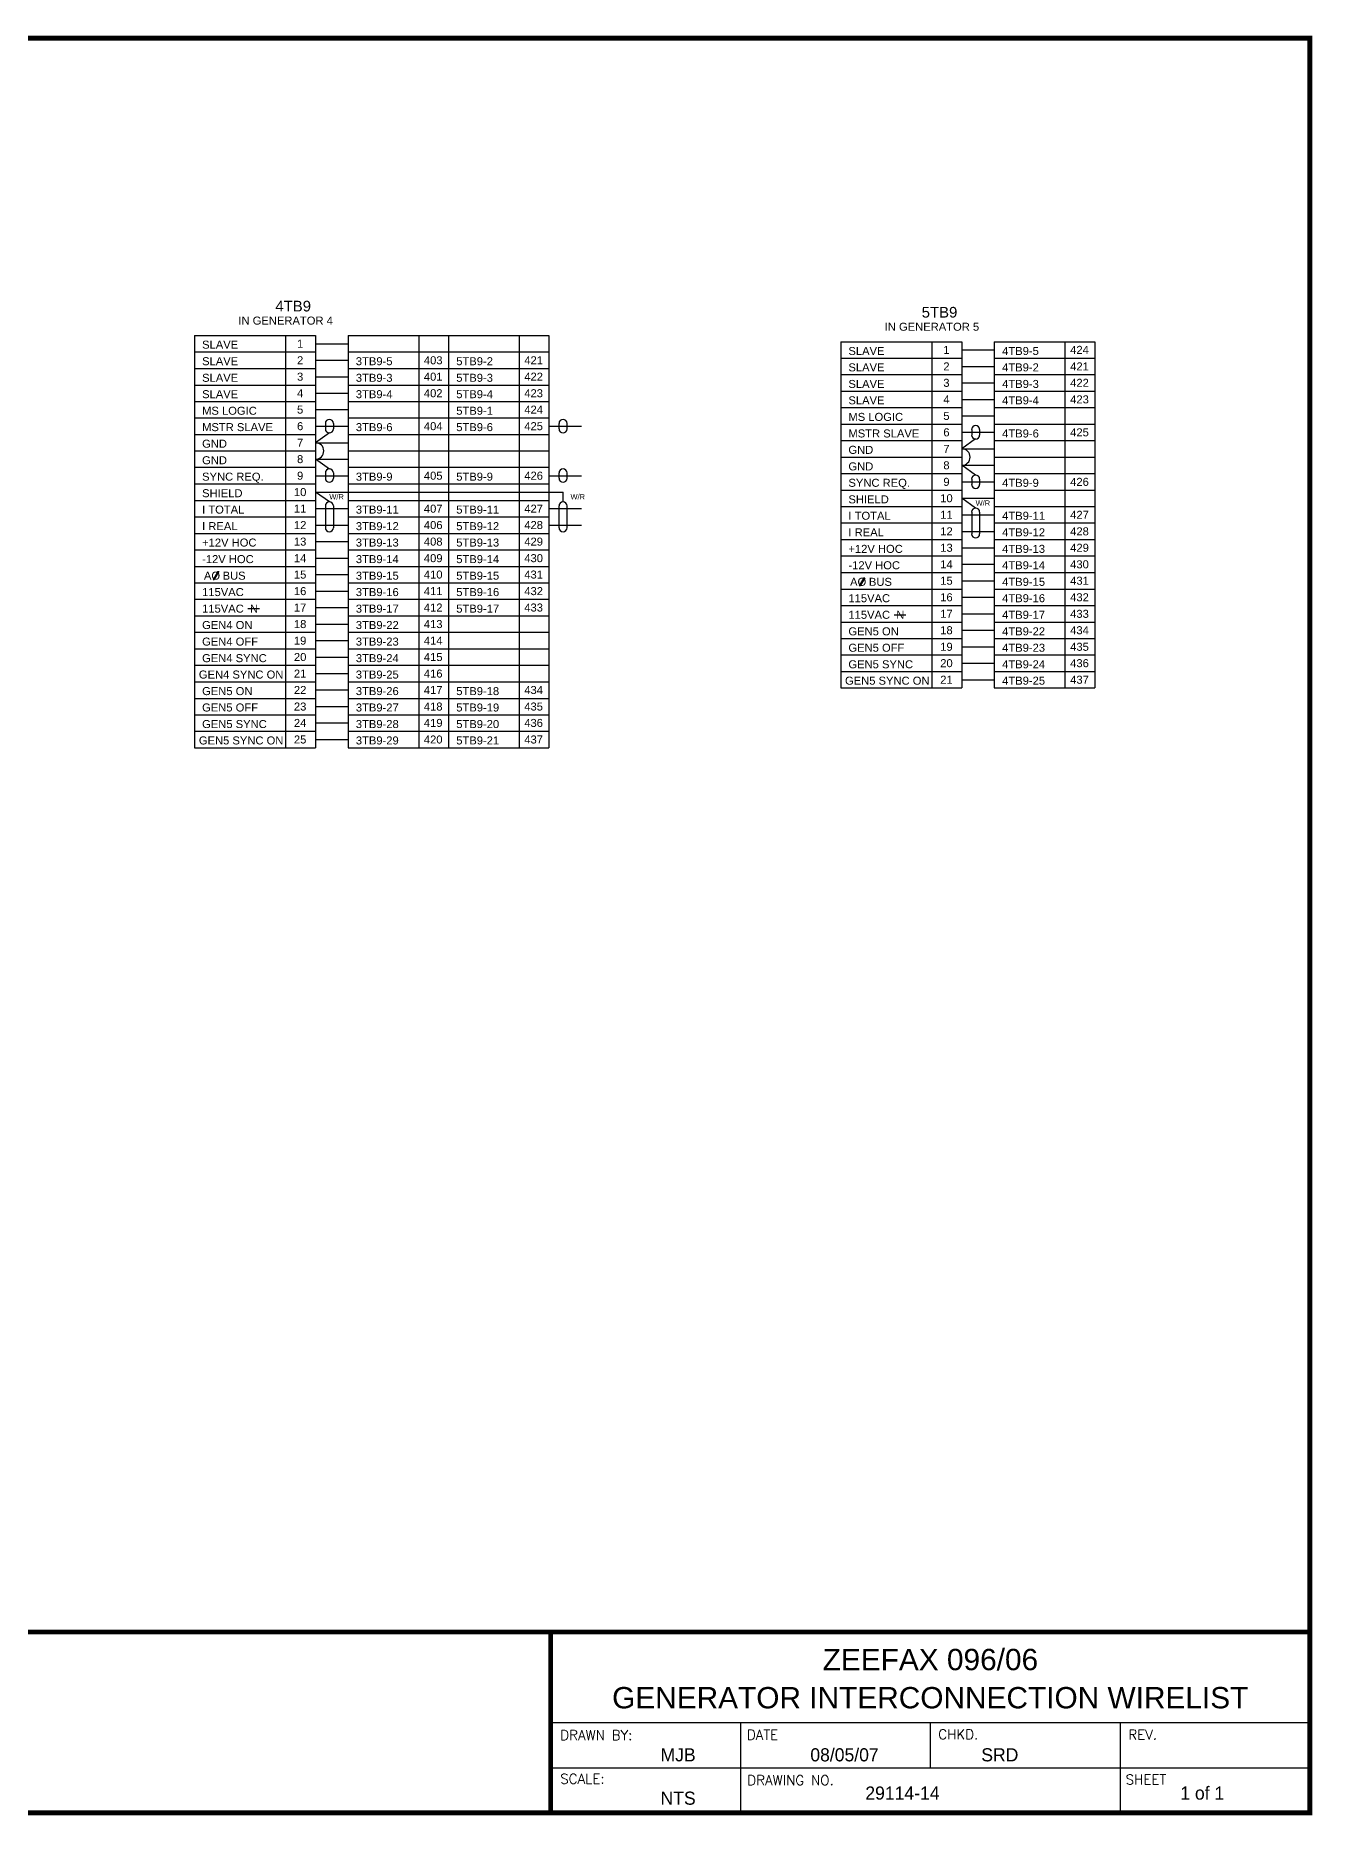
# Model space of a CAD drawing. Extents: x 1.7 to 18.3, y -1.6 to 8.8.
# Drawn here: x 10.85 to 18.33, y -1.62 to 8.8 of the extents above; entities that cross this region are included whole.
import ezdxf
from ezdxf.enums import TextEntityAlignment as Align

# ---------------------------------------------------------------- set-up
doc = ezdxf.new("R2010")
doc.units = 0
doc.header["$MEASUREMENT"] = 0
doc.layers.get('0').update_dxf_attribs({"linetype": 'CONTINUOUS'})
doc.layers.add('DRAWING', color=7, linetype='CONTINUOUS')
doc.styles.add('A1', font='A1.shx')
doc.styles.add('ROMAND', font='ROMAND.shx')
doc.styles.get("Standard").update_dxf_attribs({"font": 'ARIAL.TTF'})

# ---------------------------------------------------------------- blocks, each defined once
blk = doc.blocks.new('A_phase')
h = blk.add_hatch(color=256)
h.paths.add_polyline_path([(0.1, -0.033), (0.108, -0.033), (0.145, 0.031), (0.137, 0.031)], flags=16)
h.paths.add_polyline_path([(0.01, -0.05), (0.165, -0.05), (0.165, 0.047), (0.01, 0.047)], flags=9)
for p, q in [((0.137, 0.031), (0.1, -0.033)), ((0.145, 0.031), (0.108, -0.033)), ((0.137, 0.031), (0.145, 0.031)), ((0.108, -0.033), (0.1, -0.033))]:
    blk.add_line(p, q)
blk.add_text('AO', height=0.0625).set_placement((0.029, -0.032))

msp = doc.modelspace()

# ---------------------------------------------------------------- linework, layer by layer
at = {"color": 7}
for p, q in [((13.866, -1.078), (18.311, -1.078)), ((14.977, -1.078), (14.977, -1.608)), ((16.088, -1.078), (16.088, -1.343)), ((17.2, -1.078), (17.2, -1.608)), ((13.866, -1.343), (18.311, -1.343))]:
    msp.add_line(p, q, dxfattribs=at)
at = {"color": 7, "const_width": 0.0288}
msp.add_lwpolyline([(18.311, -1.608), (18.311, 8.787), (1.679, 8.787), (1.679, -1.608)], close=True, dxfattribs=at)
for points in [[(1.679, -0.548), (18.311, -0.548)], [(13.866, -1.608), (13.866, -0.548)]]:
    msp.add_lwpolyline(points, dxfattribs=at)
at = {"layer": 'DRAWING', "color": 7}
for p, q in [((11.78, 7.045), (11.78, 4.631)), ((11.78, 7.045), (12.489, 7.045)), ((12.314, 7.045), (12.314, 4.631)), ((12.489, 7.045), (12.489, 4.631)), ((12.489, 6.997), (12.68, 6.997)), ((12.68, 7.045), (12.68, 4.631)), ((12.68, 7.045), (13.856, 7.045)), ((13.093, 7.045), (13.093, 4.631)), ((13.268, 7.045), (13.268, 4.631)), ((13.681, 7.045), (13.681, 4.631)), ((13.856, 7.045), (13.856, 4.631)), ((15.564, 7.009), (15.564, 4.981)), ((15.564, 7.009), (16.273, 7.009)), ((16.098, 7.009), (16.098, 4.981)), ((16.273, 7.009), (16.273, 4.981)), ((16.463, 7.009), (16.463, 4.981)), ((16.463, 7.009), (17.052, 7.009)), ((16.877, 7.009), (16.877, 4.981)), ((17.052, 7.009), (17.052, 4.981)), ((11.78, 6.949), (12.489, 6.949)), ((12.489, 6.9), (12.68, 6.9)), ((12.68, 6.949), (13.856, 6.949)), ((15.564, 6.913), (16.273, 6.913)), ((16.273, 6.961), (16.463, 6.961)), ((16.463, 6.913), (17.052, 6.913)), ((11.78, 6.852), (12.489, 6.852)), ((12.489, 6.804), (12.68, 6.804)), ((12.68, 6.852), (13.856, 6.852)), ((15.564, 6.816), (16.273, 6.816)), ((16.273, 6.864), (16.463, 6.864)), ((16.463, 6.816), (17.052, 6.816)), ((11.78, 6.755), (12.489, 6.755)), ((12.489, 6.707), (12.68, 6.707)), ((12.68, 6.755), (13.856, 6.755)), ((15.564, 6.719), (16.273, 6.719)), ((16.273, 6.768), (16.463, 6.768)), ((16.463, 6.719), (17.052, 6.719)), ((11.78, 6.659), (12.489, 6.659)), ((12.489, 6.611), (12.68, 6.611)), ((12.68, 6.659), (13.856, 6.659)), ((15.564, 6.623), (16.273, 6.623)), ((16.273, 6.671), (16.463, 6.671)), ((16.273, 6.574), (16.463, 6.574)), ((16.463, 6.623), (17.052, 6.623)), ((11.78, 6.562), (12.489, 6.562)), ((11.78, 6.466), (12.489, 6.466)), ((12.489, 6.514), (12.68, 6.514)), ((12.57, 6.475), (12.489, 6.417)), ((12.547, 6.53), (12.547, 6.498)), ((12.594, 6.53), (12.594, 6.498)), ((12.68, 6.562), (13.856, 6.562)), ((12.68, 6.466), (13.856, 6.466)), ((13.856, 6.514), (14.047, 6.514)), ((13.914, 6.53), (13.914, 6.498)), ((13.961, 6.53), (13.961, 6.498)), ((15.564, 6.526), (16.273, 6.526)), ((16.273, 6.478), (16.463, 6.478)), ((16.331, 6.494), (16.331, 6.462)), ((16.377, 6.494), (16.377, 6.462)), ((16.463, 6.526), (17.052, 6.526)), ((11.78, 6.369), (12.489, 6.369)), ((12.489, 6.417), (12.68, 6.417)), ((12.68, 6.369), (13.856, 6.369)), ((15.564, 6.43), (16.273, 6.43)), ((16.354, 6.439), (16.273, 6.381)), ((16.273, 6.381), (16.463, 6.381)), ((16.463, 6.43), (17.052, 6.43)), ((11.78, 6.273), (12.489, 6.273)), ((12.489, 6.321), (12.68, 6.321)), ((12.57, 6.263), (12.489, 6.321)), ((12.68, 6.273), (13.856, 6.273)), ((15.564, 6.333), (16.273, 6.333)), ((16.273, 6.285), (16.463, 6.285)), ((16.354, 6.227), (16.273, 6.285)), ((16.463, 6.333), (17.052, 6.333)), ((11.78, 6.176), (12.489, 6.176)), ((12.489, 6.224), (12.68, 6.224)), ((12.547, 6.24), (12.547, 6.209)), ((12.594, 6.24), (12.594, 6.209)), ((12.68, 6.176), (13.856, 6.176)), ((13.856, 6.224), (14.047, 6.224)), ((13.914, 6.24), (13.914, 6.209)), ((13.961, 6.24), (13.961, 6.209)), ((15.564, 6.236), (16.273, 6.236)), ((16.273, 6.188), (16.463, 6.188)), ((16.331, 6.204), (16.331, 6.173)), ((16.377, 6.204), (16.377, 6.173)), ((16.463, 6.236), (17.052, 6.236)), ((11.78, 6.079), (12.489, 6.079)), ((12.57, 6.07), (12.489, 6.128)), ((12.489, 6.128), (13.938, 6.128)), ((12.547, 6.047), (12.547, 5.919)), ((12.594, 6.047), (12.594, 5.919)), ((12.68, 6.079), (13.856, 6.079)), ((13.914, 6.047), (13.914, 5.919)), ((13.938, 6.07), (13.938, 6.128)), ((13.961, 6.047), (13.961, 5.919)), ((15.564, 6.14), (16.273, 6.14)), ((16.354, 6.034), (16.273, 6.092)), ((16.273, 6.092), (16.463, 6.092)), ((16.463, 6.14), (17.052, 6.14)), ((11.78, 5.983), (12.489, 5.983)), ((12.489, 6.031), (12.68, 6.031)), ((12.68, 5.983), (13.856, 5.983)), ((13.856, 6.031), (14.047, 6.031)), ((15.564, 6.043), (16.273, 6.043)), ((15.564, 5.947), (16.273, 5.947)), ((16.273, 5.995), (16.463, 5.995)), ((16.331, 6.011), (16.331, 5.883)), ((16.377, 6.011), (16.377, 5.883)), ((16.463, 6.043), (17.052, 6.043)), ((16.463, 5.947), (17.052, 5.947)), ((11.78, 5.886), (12.489, 5.886)), ((12.489, 5.935), (12.68, 5.935)), ((12.489, 5.838), (12.68, 5.838)), ((12.68, 5.886), (13.856, 5.886)), ((13.856, 5.935), (14.047, 5.935)), ((15.564, 5.85), (16.273, 5.85)), ((16.273, 5.898), (16.463, 5.898)), ((16.463, 5.85), (17.052, 5.85)), ((11.78, 5.79), (12.489, 5.79)), ((12.489, 5.741), (12.68, 5.741)), ((12.68, 5.79), (13.856, 5.79)), ((15.564, 5.754), (16.273, 5.754)), ((16.273, 5.802), (16.463, 5.802)), ((16.463, 5.754), (17.052, 5.754)), ((11.78, 5.693), (12.489, 5.693)), ((12.489, 5.645), (12.68, 5.645)), ((12.68, 5.693), (13.856, 5.693)), ((15.564, 5.657), (16.273, 5.657)), ((16.273, 5.705), (16.463, 5.705)), ((16.463, 5.657), (17.052, 5.657)), ((11.78, 5.597), (12.489, 5.597)), ((12.489, 5.548), (12.68, 5.548)), ((12.68, 5.597), (13.856, 5.597)), ((15.564, 5.56), (16.273, 5.56)), ((16.273, 5.609), (16.463, 5.609)), ((16.463, 5.56), (17.052, 5.56)), ((11.78, 5.5), (12.489, 5.5)), ((12.093, 5.446), (12.161, 5.446)), ((12.489, 5.452), (12.68, 5.452)), ((12.68, 5.5), (13.856, 5.5)), ((15.564, 5.464), (16.273, 5.464)), ((16.273, 5.512), (16.463, 5.512)), ((16.463, 5.464), (17.052, 5.464)), ((11.78, 5.403), (12.489, 5.403)), ((12.489, 5.355), (12.68, 5.355)), ((12.68, 5.403), (13.856, 5.403)), ((15.564, 5.367), (16.273, 5.367)), ((15.877, 5.41), (15.945, 5.41)), ((16.273, 5.415), (16.463, 5.415)), ((16.273, 5.319), (16.463, 5.319)), ((16.463, 5.367), (17.052, 5.367)), ((11.78, 5.307), (12.489, 5.307)), ((12.489, 5.258), (12.68, 5.258)), ((12.68, 5.307), (13.856, 5.307)), ((15.564, 5.271), (16.273, 5.271)), ((16.273, 5.222), (16.463, 5.222)), ((16.463, 5.271), (17.052, 5.271)), ((11.78, 5.21), (12.489, 5.21)), ((11.78, 5.114), (12.489, 5.114)), ((12.489, 5.162), (12.68, 5.162)), ((12.68, 5.21), (13.856, 5.21)), ((12.68, 5.114), (13.856, 5.114)), ((15.564, 5.174), (16.273, 5.174)), ((16.273, 5.126), (16.463, 5.126)), ((16.463, 5.174), (17.052, 5.174)), ((11.78, 5.017), (12.489, 5.017)), ((12.489, 5.065), (12.68, 5.065)), ((12.68, 5.017), (13.856, 5.017)), ((15.564, 5.077), (16.273, 5.077)), ((16.273, 5.029), (16.463, 5.029)), ((16.463, 5.077), (17.052, 5.077)), ((11.78, 4.92), (12.489, 4.92)), ((12.489, 4.969), (12.68, 4.969)), ((12.68, 4.92), (13.856, 4.92)), ((15.564, 4.981), (16.273, 4.981)), ((16.463, 4.981), (17.052, 4.981)), ((11.78, 4.824), (12.489, 4.824)), ((12.489, 4.872), (12.68, 4.872)), ((12.68, 4.824), (13.856, 4.824)), ((11.78, 4.727), (12.489, 4.727)), ((12.489, 4.776), (12.68, 4.776)), ((12.68, 4.727), (13.856, 4.727)), ((11.78, 4.631), (12.489, 4.631)), ((12.489, 4.679), (12.68, 4.679)), ((12.68, 4.631), (13.856, 4.631))]:
    msp.add_line(p, q, dxfattribs=at)
for centre, radius, start, end in [((12.57, 6.53), 0.0234, 0, 180), ((12.57, 6.498), 0.0234, 180, 0), ((13.938, 6.53), 0.0234, 0, 180), ((13.938, 6.498), 0.0234, 180, 0), ((16.354, 6.494), 0.0234, 0, 180), ((12.489, 6.369), 0.0483, 270, 90), ((16.273, 6.333), 0.0483, 270, 90), ((16.354, 6.462), 0.0234, 180, 0), ((12.57, 6.24), 0.0234, 0, 180), ((13.938, 6.24), 0.0234, 0, 180), ((12.57, 6.209), 0.0234, 180, 0), ((13.938, 6.209), 0.0234, 180, 0), ((16.354, 6.204), 0.0234, 0, 180), ((16.354, 6.173), 0.0234, 180, 0), ((12.57, 6.047), 0.0234, 0, 180), ((13.938, 6.047), 0.0234, 0, 180), ((16.354, 6.011), 0.0234, 0, 180), ((12.57, 5.919), 0.0234, 180, 0), ((13.938, 5.919), 0.0234, 180, 0), ((16.354, 5.883), 0.0234, 180, 0)]:
    msp.add_arc(centre, radius, start, end, dxfattribs=at)

# ---------------------------------------------------------------- block references
at = {"layer": 'DRAWING', "color": 7, "xscale": 0.75, "yscale": 0.75, "zscale": 0.75}
for p in [(11.814, 5.639), (15.597, 5.603)]:
    msp.add_blockref('A_phase', p, dxfattribs=at)

# ---------------------------------------------------------------- texts
at = {"color": 7}
for s, height, style, p in [('DRAWN BY:', 0.0576, 'ROMAND', (13.922, -1.181)), ('DATE', 0.0576, 'ROMAND', (15.015, -1.179)), ('CHKD.', 0.0576, 'ROMAND', (16.135, -1.176)), ('REV.', 0.0576, 'ROMAND', (17.248, -1.178)), ('MJB', 0.0769, 'A1', (14.509, -1.306)), ('08/05/07', 0.0769, 'A1', (15.386, -1.306)), ('SRD', 0.0769, 'A1', (16.387, -1.306)), ('SCALE:', 0.0576, 'ROMAND', (13.922, -1.437)), ('DRAWING NO.', 0.05763, 'ROMAND', (15.017, -1.445)), ('29114-14', 0.0769, 'A1', (15.708, -1.53)), ('SHEET', 0.0576, 'ROMAND', (17.232, -1.441)), ('1 of 1', 0.0769, 'A1', (17.552, -1.53)), ('NTS', 0.0769, 'A1', (14.509, -1.56))]:
    msp.add_text(s, height=height, dxfattribs=dict(at, style=style)).set_placement(p)
at = {"layer": 'DRAWING', "color": 7}
for s, height, p in [('4TB9', 0.0625, (12.254, 7.186)), ('5TB9', 0.0625, (16.038, 7.15)), ('SLAVE', 0.0469, (11.825, 6.968)), ('SLAVE', 0.0469, (11.825, 6.871)), ('3TB9-5', 0.0469, (12.725, 6.871)), ('5TB9-2', 0.0469, (13.313, 6.871)), ('SLAVE', 0.0469, (15.609, 6.931)), ('SLAVE', 0.0469, (15.609, 6.835)), ('4TB9-5', 0.0469, (16.509, 6.931)), ('4TB9-2', 0.0469, (16.509, 6.835)), ('SLAVE', 0.0469, (11.825, 6.774)), ('3TB9-3', 0.0469, (12.725, 6.774)), ('5TB9-3', 0.0469, (13.313, 6.774)), ('SLAVE', 0.0469, (15.609, 6.738)), ('4TB9-3', 0.0469, (16.509, 6.738)), ('SLAVE', 0.0469, (11.825, 6.678)), ('3TB9-4', 0.0469, (12.725, 6.678)), ('5TB9-4', 0.0469, (13.313, 6.678)), ('SLAVE', 0.0469, (15.609, 6.642)), ('4TB9-4', 0.0469, (16.509, 6.642)), ('MS LOGIC', 0.0469, (11.825, 6.581)), ('5TB9-1', 0.0469, (13.313, 6.581)), ('MS LOGIC', 0.0469, (15.609, 6.545)), ('MSTR SLAVE', 0.0469, (11.825, 6.485)), ('3TB9-6', 0.0469, (12.725, 6.485)), ('5TB9-6', 0.0469, (13.313, 6.485)), ('MSTR SLAVE', 0.0469, (15.609, 6.448)), ('4TB9-6', 0.0469, (16.509, 6.448)), ('GND', 0.0469, (11.825, 6.388)), ('GND', 0.0469, (15.609, 6.352)), ('GND', 0.0469, (11.825, 6.291)), ('GND', 0.0469, (15.609, 6.255)), ('SYNC REQ.', 0.0469, (11.825, 6.195)), ('3TB9-9', 0.0469, (12.725, 6.195)), ('5TB9-9', 0.0469, (13.313, 6.195)), ('SYNC REQ.', 0.0469, (15.609, 6.159)), ('4TB9-9', 0.0469, (16.509, 6.159)), ('SHIELD', 0.0469, (11.825, 6.098)), ('I TOTAL', 0.0469, (11.825, 6.002)), ('W/R', 0.0312, (12.57, 6.085)), ('3TB9-11', 0.0469, (12.725, 6.002)), ('5TB9-11', 0.0469, (13.313, 6.002)), ('W/R', 0.0312, (13.982, 6.085)), ('SHIELD', 0.0469, (15.609, 6.062)), ('W/R', 0.0312, (16.354, 6.048)), ('I REAL', 0.0469, (11.825, 5.905)), ('3TB9-12', 0.0469, (12.725, 5.905)), ('5TB9-12', 0.0469, (13.313, 5.905)), ('I TOTAL', 0.0469, (15.609, 5.966)), ('4TB9-11', 0.0469, (16.509, 5.966)), ('+12V HOC', 0.0469, (11.825, 5.809)), ('3TB9-13', 0.0469, (12.725, 5.809)), ('5TB9-13', 0.0469, (13.313, 5.809)), ('I REAL', 0.0469, (15.609, 5.869)), ('4TB9-12', 0.0469, (16.509, 5.869)), ('-12V HOC', 0.0469, (11.825, 5.712)), ('3TB9-14', 0.0469, (12.725, 5.712)), ('5TB9-14', 0.0469, (13.313, 5.712)), ('+12V HOC', 0.0469, (15.609, 5.772)), ('4TB9-13', 0.0469, (16.509, 5.772)), ('BUS', 0.0469, (11.945, 5.615)), ('3TB9-15', 0.0469, (12.725, 5.615)), ('5TB9-15', 0.0469, (13.313, 5.615)), ('-12V HOC', 0.0469, (15.609, 5.676)), ('4TB9-14', 0.0469, (16.509, 5.676)), ('115VAC', 0.0469, (11.825, 5.519)), ('3TB9-16', 0.0469, (12.725, 5.519)), ('5TB9-16', 0.0469, (13.313, 5.519)), ('115VAC', 0.0469, (15.609, 5.483)), ('BUS', 0.0469, (15.729, 5.579)), ('4TB9-15', 0.0469, (16.509, 5.579)), ('4TB9-16', 0.0469, (16.509, 5.483)), ('115VAC  N', 0.0469, (11.825, 5.422)), ('3TB9-17', 0.0469, (12.725, 5.422)), ('5TB9-17', 0.0469, (13.313, 5.422)), ('115VAC  N', 0.0469, (15.609, 5.386)), ('4TB9-17', 0.0469, (16.509, 5.386)), ('GEN4 ON', 0.0469, (11.825, 5.326)), ('3TB9-22', 0.0469, (12.725, 5.326)), ('GEN5 ON', 0.0469, (15.609, 5.289)), ('4TB9-22', 0.0469, (16.509, 5.289)), ('GEN4 OFF', 0.0469, (11.825, 5.229)), ('3TB9-23', 0.0469, (12.725, 5.229)), ('GEN5 OFF', 0.0469, (15.609, 5.193)), ('4TB9-23', 0.0469, (16.509, 5.193)), ('GEN4 SYNC', 0.0469, (11.825, 5.132)), ('3TB9-24', 0.0469, (12.725, 5.132)), ('GEN5 SYNC', 0.0469, (15.609, 5.096)), ('4TB9-24', 0.0469, (16.509, 5.096)), ('GEN4 SYNC ON', 0.04688, (11.806, 5.036)), ('3TB9-25', 0.0469, (12.725, 5.036)), ('GEN5 SYNC ON', 0.04688, (15.589, 5)), ('4TB9-25', 0.0469, (16.509, 5)), ('GEN5 ON', 0.0469, (11.825, 4.939)), ('3TB9-26', 0.0469, (12.725, 4.939)), ('5TB9-18', 0.0469, (13.313, 4.939)), ('GEN5 OFF', 0.0469, (11.825, 4.843)), ('3TB9-27', 0.0469, (12.725, 4.843)), ('5TB9-19', 0.0469, (13.313, 4.843)), ('GEN5 SYNC ON', 0.04688, (11.806, 4.65)), ('GEN5 SYNC', 0.0469, (11.825, 4.746)), ('3TB9-28', 0.0469, (12.725, 4.746)), ('3TB9-29', 0.0469, (12.725, 4.65)), ('5TB9-20', 0.0469, (13.313, 4.746)), ('5TB9-21', 0.0469, (13.313, 4.65))]:
    msp.add_text(s, height=height, dxfattribs=at).set_placement(p)
for s, p in [('IN GENERATOR 4', (12.314, 7.109)), ('IN GENERATOR 5', (16.098, 7.073))]:
    msp.add_text(s, height=0.04688, dxfattribs=at).set_placement(p, align=Align.CENTER)
for s, p in [('1', (12.399, 6.997)), ('1', (16.183, 6.961)), ('424', (16.962, 6.961)), ('2', (12.399, 6.9)), ('403', (13.178, 6.9)), ('421', (13.766, 6.9)), ('2', (16.183, 6.864)), ('421', (16.962, 6.864)), ('3', (12.399, 6.804)), ('401', (13.178, 6.804)), ('422', (13.766, 6.804)), ('3', (16.183, 6.768)), ('422', (16.962, 6.768)), ('4', (12.399, 6.707)), ('402', (13.178, 6.707)), ('423', (13.766, 6.707)), ('4', (16.183, 6.671)), ('423', (16.962, 6.671)), ('5', (12.399, 6.611)), ('424', (13.766, 6.611)), ('5', (16.183, 6.574)), ('6', (12.399, 6.514)), ('404', (13.178, 6.514)), ('425', (13.766, 6.514)), ('6', (16.183, 6.478)), ('425', (16.962, 6.478)), ('7', (12.399, 6.417)), ('7', (16.183, 6.381)), ('8', (12.399, 6.321)), ('8', (16.183, 6.285)), ('10', (12.399, 6.128)), ('9', (12.399, 6.224)), ('405', (13.178, 6.224)), ('426', (13.766, 6.224)), ('9', (16.183, 6.188)), ('426', (16.962, 6.188)), ('11', (12.399, 6.031)), ('407', (13.178, 6.031)), ('427', (13.766, 6.031)), ('10', (16.183, 6.092)), ('12', (12.399, 5.935)), ('406', (13.178, 5.935)), ('428', (13.766, 5.935)), ('11', (16.183, 5.995)), ('427', (16.962, 5.995)), ('13', (12.399, 5.838)), ('408', (13.178, 5.838)), ('429', (13.766, 5.838)), ('12', (16.183, 5.898)), ('428', (16.962, 5.898)), ('14', (12.399, 5.741)), ('409', (13.178, 5.741)), ('430', (13.766, 5.741)), ('13', (16.183, 5.802)), ('429', (16.962, 5.802)), ('15', (12.399, 5.645)), ('410', (13.178, 5.645)), ('431', (13.766, 5.645)), ('14', (16.183, 5.705)), ('15', (16.183, 5.609)), ('430', (16.962, 5.705)), ('431', (16.962, 5.609)), ('16', (12.399, 5.548)), ('411', (13.178, 5.548)), ('432', (13.766, 5.548)), ('16', (16.183, 5.512)), ('432', (16.962, 5.512)), ('17', (12.399, 5.452)), ('412', (13.178, 5.452)), ('433', (13.766, 5.452)), ('17', (16.183, 5.415)), ('433', (16.962, 5.415)), ('18', (12.399, 5.355)), ('413', (13.178, 5.355)), ('18', (16.183, 5.319)), ('434', (16.962, 5.319)), ('19', (12.399, 5.258)), ('414', (13.178, 5.258)), ('19', (16.183, 5.222)), ('435', (16.962, 5.222)), ('20', (12.399, 5.162)), ('415', (13.178, 5.162)), ('20', (16.183, 5.126)), ('436', (16.962, 5.126)), ('21', (12.399, 5.065)), ('416', (13.178, 5.065)), ('21', (16.183, 5.029)), ('437', (16.962, 5.029)), ('22', (12.399, 4.969)), ('417', (13.178, 4.969)), ('434', (13.766, 4.969)), ('23', (12.399, 4.872)), ('24', (12.399, 4.776)), ('418', (13.178, 4.872)), ('419', (13.178, 4.776)), ('435', (13.766, 4.872)), ('436', (13.766, 4.776)), ('25', (12.399, 4.679)), ('420', (13.178, 4.679)), ('437', (13.766, 4.679))]:
    msp.add_text(s, height=0.0469, dxfattribs=at).set_placement(p, align=Align.MIDDLE_CENTER)
at = {"layer": 'DRAWING', "color": 7, "linetype": 'ByBlock'}
msp.add_text('ZEEFAX 096/06', height=0.125, dxfattribs=at).set_placement((16.089, -0.772), align=Align.CENTER)
msp.add_text('GENERATOR INTERCONNECTION WIRELIST', height=0.125, dxfattribs=at).set_placement((16.088, -0.933), align=Align.MIDDLE_CENTER)

doc.saveas('drawing.dxf')
